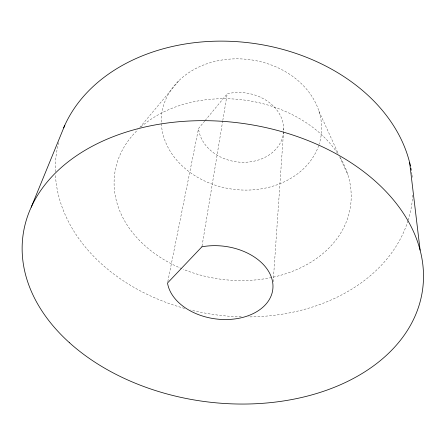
<?xml version="1.0" encoding="UTF-8"?>
<svg xmlns="http://www.w3.org/2000/svg" width="445" height="445" viewBox="0 0 445 445"><rect width="100%" height="100%" fill="white"/><g stroke="black" fill="none" stroke-linecap="round" stroke-linejoin="round"><path stroke-width="0.33" stroke-dasharray="2.23 1.67" d="M273.197 281.768L283.749 128.588M202.024 246.124L222.689 121.118M222.8 120.434L227.206 93.795A42.826 34.743 7.7 0 1 283.699 131.192M167.793 281.652L198.537 128.51L204.711 121.029M205.156 120.495L227.206 93.795M139.73 127.582L179.051 80.506M318.97 111.25L338.445 154.087M339.591 156.612L347.895 174.879M407.998 220.77A179.502 137.021 7.7 0 1 248.054 316.918M241.201 316.846A179.502 137.021 7.7 0 1 190.632 310.009M184.608 308.424A179.502 137.021 7.7 0 1 55.402 174.54M55.291 171.781A179.502 137.021 7.7 0 1 58.662 142.522M411.608 172.337A179.502 137.021 7.7 0 1 411.914 174.429M412.009 175.124A179.502 137.021 7.7 0 1 412.409 178.606M412.743 195.088A179.502 137.021 7.7 0 1 408.204 220.108M318.731 145.437A80.412 65.332 7.7 0 1 184.72 168.182A80.412 65.332 7.7 0 1 220.264 60.303A80.412 65.332 7.7 0 1 319.154 144.152M283.649 131.842A42.826 34.743 7.7 0 1 241.407 162.258A42.826 34.743 7.7 0 1 198.537 128.51M340.241 157.647A119.015 90.346 7.7 0 1 272.245 277.374M271.572 277.519A119.015 90.346 7.7 0 1 183.184 269.264M181.91 268.736A119.015 90.346 7.7 0 1 137.961 129.695M140.898 127.003A119.015 90.346 7.7 0 1 338.033 154.065"/><path stroke-width="0.67" d="M31.228 207.164L64.786 125.267M409.645 162.625L420.113 250.162M63.652 127.865A179.502 137.021 7.7 0 1 246.697 42.531A179.502 137.021 7.7 0 1 410.446 166.08M410.874 168.166A179.502 137.021 7.7 0 1 411.263 170.251M201.913 246.803L167.515 283.014A53.15 36.579 7.7 0 0 230.165 319.393A53.15 36.579 7.7 0 0 271.05 276.351A53.15 36.579 7.7 0 0 201.913 246.803M69.392 342.661A201.618 140.359 7.7 0 0 411.564 323.309A201.618 140.359 7.7 0 0 187.501 121.107A201.618 140.359 7.7 0 0 69.392 342.661"/></g></svg>
